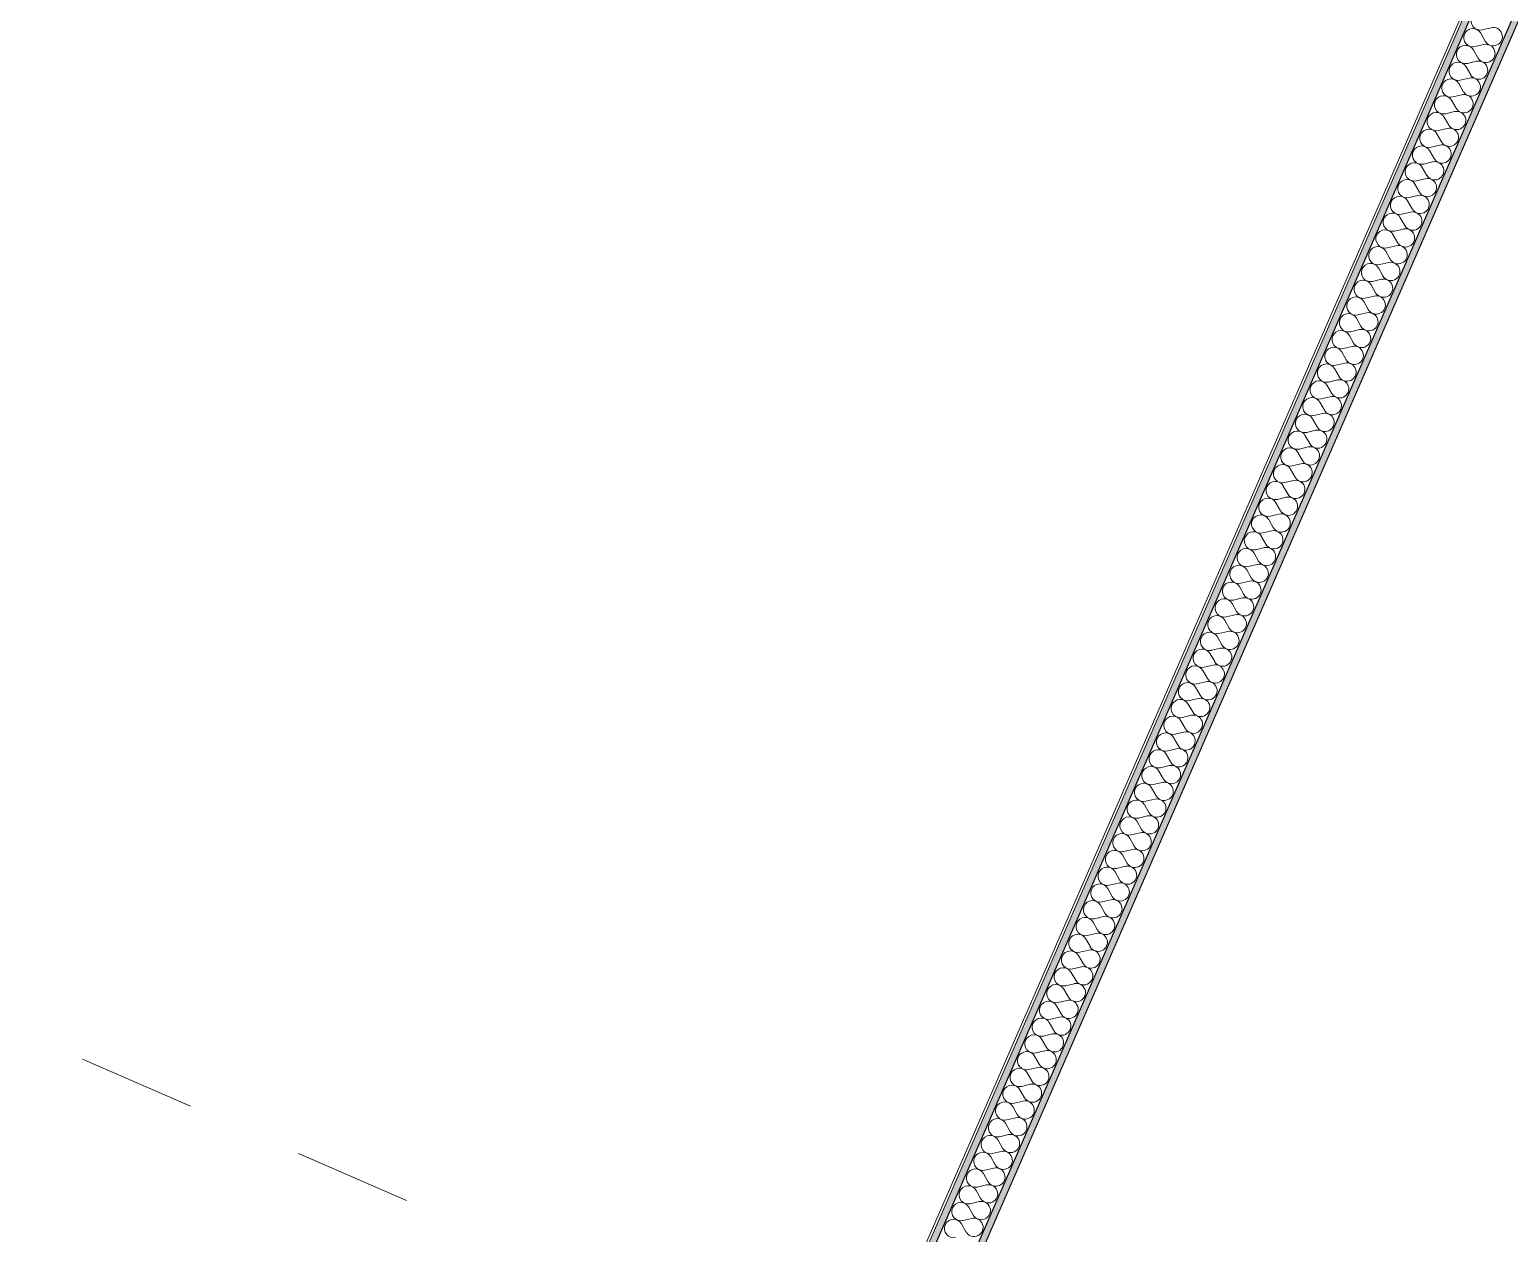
# Model space of a CAD drawing. Header units: millimetres. Extents: x -50172 to 68897, y -80883 to 956680.
# Drawn here: x 8920 to 12463, y -36410 to -33527 of the extents above; entities that cross this region are included whole.
import ezdxf
from ezdxf.enums import TextEntityAlignment as Align

# ---------------------------------------------------------------- set-up
doc = ezdxf.new("R2010")
doc.units = ezdxf.units.MM
doc.header["$MEASUREMENT"] = 0
doc.linetypes.add('Dashed', pattern=[564.444447, 282.222223, -282.222223])
for name, color, linetype in [('A-95-MC_Marker_Section_P2.Marker', 7, 'Continuous'), ('New_A-25-M_Wall_Int', 7, 'Continuous'), ('New_A-35-M_FFE-Zone', 7, 'Continuous')]:
    doc.layers.add(name, color=color, linetype=linetype)
for name, color, linetype, lineweight in [('A-95-MC_Marker_Section_P2.Marker_Pen_No__1', 7, 'Continuous', 13), ('New_A-25-M_Wall_Int_Pen_No__1', 7, 'Continuous', 13), ('New_ArchiCAD Zone Stamps_Pen_No__9', 7, 'Continuous', 13)]:
    doc.layers.add(name, color=color, linetype=linetype, lineweight=lineweight)
doc.layers.add('New_A-25-M_Wall_Int_Pen_No__107', color=7, linetype='Continuous', lineweight=15, true_color=0xa6a6a6)
doc.layers.add('New_A-35-M_FFE-Zone_Pen_No__74', color=7, linetype='Continuous', lineweight=20, true_color=0x606060)
doc.styles.add('GENERATED_STYLE_2', font='')
doc.styles.add('GENERATED_STYLE_3', font='')
doc.styles.get('GENERATED_STYLE_2').set_extended_font_data('Arial', bold=True)
doc.styles.get('GENERATED_STYLE_3').set_extended_font_data('Arial')

# ---------------------------------------------------------------- blocks, each defined once
blk = doc.blocks.new('Research Lab_INB 2308_15_1', base_point=(13904.9, -32607.4))
at = {"layer": 'New_A-35-M_FFE-Zone_Pen_No__74', "linetype": 'Continuous'}
blk.add_line((14685.8, -28459.1), (10406.8, -38272.2), dxfattribs=at)
at = {"layer": 'New_ArchiCAD Zone Stamps_Pen_No__9'}
for tag, height, style, p in [('ROOM_NAME', 250, 'GENERATED_STYLE_2', (14219.2, -32504.4)), ('zoneNameLine2', 250, 'GENERATED_STYLE_2', (14030.8, -32936.5)), ('ROOM_NUMBER', 200, 'GENERATED_STYLE_3', (13842.4, -33357.2)), ('measuredAreaCode', 200, 'GENERATED_STYLE_3', (13685.3, -33717.3)), ('DUMMY_649', 200, 'GENERATED_STYLE_3', (13992.8, -33851.4)), ('DUMMY_650', 200, 'GENERATED_STYLE_3', (14482.1, -34064.8)), ('DUMMY_651', 133.3, 'GENERATED_STYLE_3', (14761.4, -34171.3))]:
    blk.add_attdef(tag, text='', height=height, rotation=336.4404, dxfattribs=dict(at, style=style)).set_placement(p, align=Align.TOP_LEFT)
blk = doc.blocks.new('LiSC Research_INB 2307_16_1', base_point=(11980.1, -31648))
at = {"layer": 'New_A-35-M_FFE-Zone_Pen_No__74', "linetype": 'Continuous'}
blk.add_line((10290.6, -38213.6), (14566.6, -28407.2), dxfattribs=at)
at = {"layer": 'New_ArchiCAD Zone Stamps_Pen_No__9'}
for tag, height, style, p in [('ROOM_NAME', 250, 'GENERATED_STYLE_2', (9818.8, -30761.7)), ('zoneNameLine2', 250, 'GENERATED_STYLE_2', (9630.4, -31193.8)), ('ROOM_NUMBER', 200, 'GENERATED_STYLE_3', (9441.9, -31614.5)), ('measuredAreaCode', 200, 'GENERATED_STYLE_3', (9284.9, -31974.6)), ('DUMMY_649', 200, 'GENERATED_STYLE_3', (9592.3, -32108.7)), ('DUMMY_650', 200, 'GENERATED_STYLE_3', (10081.6, -32322.1)), ('DUMMY_651', 133.3, 'GENERATED_STYLE_3', (10360.9, -32428.6))]:
    blk.add_attdef(tag, text='', height=height, rotation=336.4404, dxfattribs=dict(at, style=style)).set_placement(p, align=Align.TOP_LEFT)
blk = doc.blocks.new('*X288')
at = {"layer": 'New_A-25-M_Wall_Int_Pen_No__107', "linetype": 'Continuous'}
for p, q in [((12405.7, -33555), (12394.9, -33535.9)), ((12419.7, -33522.9), (12398.4, -33527.9)), ((12388.2, -33595.1), (12377.4, -33576.1)), ((12402.2, -33563), (12380.9, -33568.1)), ((12370.7, -33635.3), (12359.8, -33616.3)), ((12384.7, -33603.2), (12363.3, -33608.2)), ((12353.1, -33675.5), (12342.3, -33656.4)), ((12367.2, -33643.3), (12345.8, -33648.4)), ((12349.6, -33683.5), (12328.3, -33688.5)), ((12332.1, -33723.7), (12310.8, -33728.7)), ((12335.6, -33715.6), (12324.8, -33696.6)), ((12314.6, -33763.8), (12293.3, -33768.9)), ((12318.1, -33755.8), (12307.3, -33736.7)), ((12300.6, -33795.9), (12289.8, -33776.9)), ((12283.1, -33836.1), (12272.3, -33817)), ((12297.1, -33804), (12275.8, -33809)), ((12265.6, -33876.3), (12254.8, -33857.2)), ((12279.6, -33844.1), (12258.3, -33849.2)), ((12248.1, -33916.4), (12237.3, -33897.4)), ((12262.1, -33884.3), (12240.8, -33889.3)), ((12230.6, -33956.6), (12219.8, -33937.5)), ((12244.6, -33924.4), (12223.3, -33929.5)), ((12227.1, -33964.6), (12205.8, -33969.6)), ((12209.6, -34004.8), (12188.2, -34009.8)), ((12213.1, -33996.7), (12202.2, -33977.7)), ((12192, -34044.9), (12170.7, -34050)), ((12195.5, -34036.9), (12184.7, -34017.8)), ((12178, -34077), (12167.2, -34058)), ((12160.5, -34117.2), (12149.7, -34098.1)), ((12174.5, -34085.1), (12153.2, -34090.1)), ((12143, -34157.4), (12132.2, -34138.3)), ((12157, -34125.2), (12135.7, -34130.3)), ((12125.5, -34197.5), (12114.7, -34178.5)), ((12139.5, -34165.4), (12118.2, -34170.4)), ((12108, -34237.7), (12097.2, -34218.6)), ((12122, -34205.5), (12100.7, -34210.6)), ((12090.5, -34277.8), (12079.7, -34258.8)), ((12104.5, -34245.7), (12083.2, -34250.7)), ((12087, -34285.9), (12065.7, -34290.9)), ((12069.5, -34326), (12048.2, -34331.1)), ((12073, -34318), (12062.2, -34298.9)), ((12052, -34366.2), (12030.6, -34371.2)), ((12055.5, -34358.1), (12044.7, -34339.1)), ((12038, -34398.3), (12027.1, -34379.3)), ((12020.4, -34438.5), (12009.6, -34419.4)), ((12034.4, -34406.3), (12013.1, -34411.4)), ((12002.9, -34478.6), (11992.1, -34459.6)), ((12016.9, -34446.5), (11995.6, -34451.5)), ((11985.4, -34518.8), (11974.6, -34499.7)), ((11999.4, -34486.7), (11978.1, -34491.7)), ((11967.9, -34558.9), (11957.1, -34539.9)), ((11981.9, -34526.8), (11960.6, -34531.9)), ((11964.4, -34567), (11943.1, -34572)), ((11946.9, -34607.1), (11925.6, -34612.2)), ((11950.4, -34599.1), (11939.6, -34580)), ((11929.4, -34647.3), (11908.1, -34652.3)), ((11932.9, -34639.3), (11922.1, -34620.2)), ((11915.4, -34679.4), (11904.6, -34660.4)), ((11897.9, -34719.6), (11887.1, -34700.5)), ((11911.9, -34687.4), (11890.6, -34692.5)), ((11880.4, -34759.7), (11869.5, -34740.7)), ((11894.4, -34727.6), (11873, -34732.6)), ((11862.8, -34799.9), (11852, -34780.8)), ((11876.9, -34767.8), (11855.5, -34772.8)), ((11845.3, -34840), (11834.5, -34821)), ((11859.3, -34807.9), (11838, -34813)), ((11827.8, -34880.2), (11817, -34861.1)), ((11841.8, -34848.1), (11820.5, -34853.1)), ((11824.3, -34888.2), (11803, -34893.3)), ((11806.8, -34928.4), (11785.5, -34933.4)), ((11810.3, -34920.4), (11799.5, -34901.3)), ((11789.3, -34968.5), (11768, -34973.6)), ((11792.8, -34960.5), (11782, -34941.5)), ((11775.3, -35000.7), (11764.5, -34981.6)), ((11757.8, -35040.8), (11747, -35021.8)), ((11771.8, -35008.7), (11750.5, -35013.7)), ((11740.3, -35081), (11729.5, -35061.9)), ((11754.3, -35048.9), (11733, -35053.9)), ((11722.8, -35121.1), (11711.9, -35102.1)), ((11736.8, -35089), (11715.4, -35094.1)), ((11705.2, -35161.3), (11694.4, -35142.3)), ((11719.3, -35129.2), (11697.9, -35134.2)), ((11701.7, -35169.3), (11680.4, -35174.4)), ((11684.2, -35209.5), (11662.9, -35214.5)), ((11687.7, -35201.5), (11676.9, -35182.4)), ((11666.7, -35249.6), (11645.4, -35254.7)), ((11670.2, -35241.6), (11659.4, -35222.6)), ((11652.7, -35281.8), (11641.9, -35262.7)), ((11635.2, -35321.9), (11624.4, -35302.9)), ((11649.2, -35289.8), (11627.9, -35294.8)), ((11617.7, -35362.1), (11606.9, -35343)), ((11631.7, -35330), (11610.4, -35335)), ((11600.2, -35402.2), (11589.4, -35383.2)), ((11614.2, -35370.1), (11592.9, -35375.2)), ((11582.7, -35442.4), (11571.9, -35423.4)), ((11596.7, -35410.3), (11575.4, -35415.3)), ((11565.2, -35482.6), (11554.4, -35463.5)), ((11579.2, -35450.4), (11557.9, -35455.5)), ((11561.7, -35490.6), (11540.3, -35495.6)), ((11544.1, -35530.8), (11522.8, -35535.8)), ((11547.6, -35522.7), (11536.8, -35503.7)), ((11526.6, -35570.9), (11505.3, -35576)), ((11530.1, -35562.9), (11519.3, -35543.8)), ((11512.6, -35603), (11501.8, -35584)), ((11495.1, -35643.2), (11484.3, -35624.1)), ((11509.1, -35611.1), (11487.8, -35616.1)), ((11477.6, -35683.4), (11466.8, -35664.3)), ((11491.6, -35651.2), (11470.3, -35656.3)), ((11460.1, -35723.5), (11449.3, -35704.5)), ((11474.1, -35691.4), (11452.8, -35696.4)), ((11442.6, -35763.7), (11431.8, -35744.6)), ((11456.6, -35731.5), (11435.3, -35736.6)), ((11439.1, -35771.7), (11417.8, -35776.7)), ((11421.6, -35811.9), (11400.3, -35816.9)), ((11425.1, -35803.8), (11414.3, -35784.8)), ((11404.1, -35852), (11382.7, -35857.1)), ((11407.6, -35844), (11396.8, -35824.9)), ((11390.1, -35884.1), (11379.2, -35865.1)), ((11372.5, -35924.3), (11361.7, -35905.2)), ((11386.6, -35892.2), (11365.2, -35897.2)), ((11355, -35964.5), (11344.2, -35945.4)), ((11369, -35932.3), (11347.7, -35937.4)), ((11337.5, -36004.6), (11326.7, -35985.6)), ((11351.5, -35972.5), (11330.2, -35977.5)), ((11320, -36044.8), (11309.2, -36025.7)), ((11334, -36012.6), (11312.7, -36017.7)), ((11302.5, -36084.9), (11291.7, -36065.9)), ((11316.5, -36052.8), (11295.2, -36057.8)), ((11299, -36093), (11277.7, -36098)), ((11281.5, -36133.1), (11260.2, -36138.2)), ((11285, -36125.1), (11274.2, -36106)), ((11264, -36173.3), (11242.7, -36178.3)), ((11267.5, -36165.2), (11256.7, -36146.2)), ((11250, -36205.4), (11239.2, -36186.4)), ((11232.5, -36245.6), (11221.6, -36226.5)), ((11246.5, -36213.4), (11225.1, -36218.5)), ((11214.9, -36285.7), (11204.1, -36266.7)), ((11229, -36253.6), (11207.6, -36258.6)), ((11197.4, -36325.9), (11186.6, -36306.8)), ((11211.4, -36293.8), (11190.1, -36298.8)), ((11179.9, -36366), (11169.1, -36347)), ((11193.9, -36333.9), (11172.6, -36339)), ((11176.4, -36374.1), (11155.1, -36379.1)), ((11162.4, -36406.2), (11151.6, -36387.1))]:
    blk.add_line(p, q, dxfattribs=at)
for centre, start, end in [((12393.3, -33506.6), 156.4404, 283.3103), ((12375.8, -33546.7), 156.4404, 283.3103), ((12375.8, -33546.7), 29.5705, 156.4404), ((12424.7, -33544.2), 209.5705, 103.3103), ((12358.3, -33586.9), 156.4404, 283.3103), ((12358.3, -33586.9), 29.5705, 156.4404), ((12407.2, -33584.3), 209.5705, 103.3103), ((12340.8, -33627.1), 156.4404, 283.3103), ((12340.8, -33627.1), 29.5705, 156.4404), ((12389.7, -33624.5), 209.5705, 103.3103), ((12323.3, -33667.2), 29.5705, 156.4404), ((12372.2, -33664.7), 209.5705, 103.3103), ((12305.8, -33707.4), 29.5705, 156.4404), ((12323.3, -33667.2), 156.4404, 283.3103), ((12354.7, -33704.8), 209.5705, 103.3103), ((12288.3, -33747.5), 29.5705, 156.4404), ((12305.8, -33707.4), 156.4404, 283.3103), ((12337.2, -33745), 209.5705, 103.3103), ((12288.3, -33747.5), 156.4404, 283.3103), ((12319.7, -33785.1), 209.5705, 103.3103), ((12270.8, -33787.7), 156.4404, 283.3103), ((12270.8, -33787.7), 29.5705, 156.4404), ((12253.2, -33827.9), 156.4404, 283.3103), ((12253.2, -33827.9), 29.5705, 156.4404), ((12302.2, -33825.3), 209.5705, 103.3103), ((12235.7, -33868), 156.4404, 283.3103), ((12235.7, -33868), 29.5705, 156.4404), ((12284.6, -33865.4), 209.5705, 103.3103), ((12218.2, -33908.2), 156.4404, 283.3103), ((12218.2, -33908.2), 29.5705, 156.4404), ((12267.1, -33905.6), 209.5705, 103.3103), ((12200.7, -33948.3), 156.4404, 283.3103), ((12200.7, -33948.3), 29.5705, 156.4404), ((12249.6, -33945.8), 209.5705, 103.3103), ((12183.2, -33988.5), 29.5705, 156.4404), ((12232.1, -33985.9), 209.5705, 103.3103), ((12165.7, -34028.6), 29.5705, 156.4404), ((12183.2, -33988.5), 156.4404, 283.3103), ((12214.6, -34026.1), 209.5705, 103.3103), ((12148.2, -34068.8), 29.5705, 156.4404), ((12165.7, -34028.6), 156.4404, 283.3103), ((12197.1, -34066.2), 209.5705, 103.3103), ((12148.2, -34068.8), 156.4404, 283.3103), ((12130.7, -34109), 156.4404, 283.3103), ((12130.7, -34109), 29.5705, 156.4404), ((12179.6, -34106.4), 209.5705, 103.3103), ((12113.2, -34149.1), 156.4404, 283.3103), ((12113.2, -34149.1), 29.5705, 156.4404), ((12162.1, -34146.5), 209.5705, 103.3103), ((12095.6, -34189.3), 156.4404, 283.3103), ((12095.6, -34189.3), 29.5705, 156.4404), ((12144.6, -34186.7), 209.5705, 103.3103), ((12078.1, -34229.4), 156.4404, 283.3103), ((12078.1, -34229.4), 29.5705, 156.4404), ((12127, -34226.9), 209.5705, 103.3103), ((12060.6, -34269.6), 29.5705, 156.4404), ((12109.5, -34267), 209.5705, 103.3103), ((12043.1, -34309.7), 29.5705, 156.4404), ((12060.6, -34269.6), 156.4404, 283.3103), ((12092, -34307.2), 209.5705, 103.3103), ((12025.6, -34349.9), 29.5705, 156.4404), ((12043.1, -34309.7), 156.4404, 283.3103), ((12074.5, -34347.3), 209.5705, 103.3103), ((12025.6, -34349.9), 156.4404, 283.3103), ((12057, -34387.5), 209.5705, 103.3103), ((12008.1, -34390.1), 156.4404, 283.3103), ((12008.1, -34390.1), 29.5705, 156.4404), ((11990.6, -34430.2), 156.4404, 283.3103), ((11990.6, -34430.2), 29.5705, 156.4404), ((12039.5, -34427.7), 209.5705, 103.3103), ((11973.1, -34470.4), 156.4404, 283.3103), ((11973.1, -34470.4), 29.5705, 156.4404), ((12022, -34467.8), 209.5705, 103.3103), ((11955.6, -34510.5), 156.4404, 283.3103), ((11955.6, -34510.5), 29.5705, 156.4404), ((12004.5, -34508), 209.5705, 103.3103), ((11938, -34550.7), 156.4404, 283.3103), ((11938, -34550.7), 29.5705, 156.4404), ((11987, -34548.1), 209.5705, 103.3103), ((11920.5, -34590.9), 29.5705, 156.4404), ((11969.4, -34588.3), 209.5705, 103.3103), ((11903, -34631), 29.5705, 156.4404), ((11920.5, -34590.9), 156.4404, 283.3103), ((11951.9, -34628.4), 209.5705, 103.3103), ((11885.5, -34671.2), 29.5705, 156.4404), ((11903, -34631), 156.4404, 283.3103), ((11934.4, -34668.6), 209.5705, 103.3103), ((11885.5, -34671.2), 156.4404, 283.3103), ((11868, -34711.3), 156.4404, 283.3103), ((11868, -34711.3), 29.5705, 156.4404), ((11916.9, -34708.8), 209.5705, 103.3103), ((11850.5, -34751.5), 156.4404, 283.3103), ((11850.5, -34751.5), 29.5705, 156.4404), ((11899.4, -34748.9), 209.5705, 103.3103), ((11833, -34791.6), 156.4404, 283.3103), ((11833, -34791.6), 29.5705, 156.4404), ((11881.9, -34789.1), 209.5705, 103.3103), ((11815.5, -34831.8), 156.4404, 283.3103), ((11815.5, -34831.8), 29.5705, 156.4404), ((11864.4, -34829.2), 209.5705, 103.3103), ((11798, -34872), 29.5705, 156.4404), ((11846.9, -34869.4), 209.5705, 103.3103), ((11780.4, -34912.1), 29.5705, 156.4404), ((11798, -34872), 156.4404, 283.3103), ((11829.4, -34909.5), 209.5705, 103.3103), ((11762.9, -34952.3), 29.5705, 156.4404), ((11780.4, -34912.1), 156.4404, 283.3103), ((11811.9, -34949.7), 209.5705, 103.3103), ((11762.9, -34952.3), 156.4404, 283.3103), ((11794.3, -34989.9), 209.5705, 103.3103), ((11745.4, -34992.4), 156.4404, 283.3103), ((11745.4, -34992.4), 29.5705, 156.4404), ((11727.9, -35032.6), 156.4404, 283.3103), ((11727.9, -35032.6), 29.5705, 156.4404), ((11776.8, -35030), 209.5705, 103.3103), ((11710.4, -35072.7), 156.4404, 283.3103), ((11710.4, -35072.7), 29.5705, 156.4404), ((11759.3, -35070.2), 209.5705, 103.3103), ((11692.9, -35112.9), 156.4404, 283.3103), ((11692.9, -35112.9), 29.5705, 156.4404), ((11741.8, -35110.3), 209.5705, 103.3103), ((11675.4, -35153.1), 156.4404, 283.3103), ((11675.4, -35153.1), 29.5705, 156.4404), ((11724.3, -35150.5), 209.5705, 103.3103), ((11657.9, -35193.2), 29.5705, 156.4404), ((11706.8, -35190.6), 209.5705, 103.3103), ((11640.4, -35233.4), 29.5705, 156.4404), ((11657.9, -35193.2), 156.4404, 283.3103), ((11689.3, -35230.8), 209.5705, 103.3103), ((11622.9, -35273.5), 29.5705, 156.4404), ((11640.4, -35233.4), 156.4404, 283.3103), ((11671.8, -35271), 209.5705, 103.3103), ((11622.9, -35273.5), 156.4404, 283.3103), ((11605.3, -35313.7), 156.4404, 283.3103), ((11605.3, -35313.7), 29.5705, 156.4404), ((11654.3, -35311.1), 209.5705, 103.3103), ((11587.8, -35353.8), 156.4404, 283.3103), ((11587.8, -35353.8), 29.5705, 156.4404), ((11636.7, -35351.3), 209.5705, 103.3103), ((11570.3, -35394), 156.4404, 283.3103), ((11570.3, -35394), 29.5705, 156.4404), ((11619.2, -35391.4), 209.5705, 103.3103), ((11552.8, -35434.2), 156.4404, 283.3103), ((11552.8, -35434.2), 29.5705, 156.4404), ((11601.7, -35431.6), 209.5705, 103.3103), ((11535.3, -35474.3), 29.5705, 156.4404), ((11584.2, -35471.8), 209.5705, 103.3103), ((11517.8, -35514.5), 29.5705, 156.4404), ((11535.3, -35474.3), 156.4404, 283.3103), ((11566.7, -35511.9), 209.5705, 103.3103), ((11500.3, -35554.6), 29.5705, 156.4404), ((11517.8, -35514.5), 156.4404, 283.3103), ((11549.2, -35552.1), 209.5705, 103.3103), ((11500.3, -35554.6), 156.4404, 283.3103), ((11531.7, -35592.2), 209.5705, 103.3103), ((11482.8, -35594.8), 156.4404, 283.3103), ((11482.8, -35594.8), 29.5705, 156.4404), ((11465.3, -35635), 156.4404, 283.3103), ((11465.3, -35635), 29.5705, 156.4404), ((11514.2, -35632.4), 209.5705, 103.3103), ((11447.7, -35675.1), 156.4404, 283.3103), ((11447.7, -35675.1), 29.5705, 156.4404), ((11496.7, -35672.5), 209.5705, 103.3103), ((11430.2, -35715.3), 156.4404, 283.3103), ((11430.2, -35715.3), 29.5705, 156.4404), ((11479.1, -35712.7), 209.5705, 103.3103), ((11412.7, -35755.4), 156.4404, 283.3103), ((11412.7, -35755.4), 29.5705, 156.4404), ((11461.6, -35752.9), 209.5705, 103.3103), ((11395.2, -35795.6), 29.5705, 156.4404), ((11444.1, -35793), 209.5705, 103.3103), ((11377.7, -35835.7), 29.5705, 156.4404), ((11395.2, -35795.6), 156.4404, 283.3103), ((11426.6, -35833.2), 209.5705, 103.3103), ((11360.2, -35875.9), 29.5705, 156.4404), ((11377.7, -35835.7), 156.4404, 283.3103), ((11409.1, -35873.3), 209.5705, 103.3103), ((11360.2, -35875.9), 156.4404, 283.3103), ((11342.7, -35916.1), 156.4404, 283.3103), ((11342.7, -35916.1), 29.5705, 156.4404), ((11391.6, -35913.5), 209.5705, 103.3103), ((11325.2, -35956.2), 156.4404, 283.3103), ((11325.2, -35956.2), 29.5705, 156.4404), ((11374.1, -35953.6), 209.5705, 103.3103), ((11307.7, -35996.4), 156.4404, 283.3103), ((11307.7, -35996.4), 29.5705, 156.4404), ((11356.6, -35993.8), 209.5705, 103.3103), ((11290.1, -36036.5), 156.4404, 283.3103), ((11290.1, -36036.5), 29.5705, 156.4404), ((11339.1, -36034), 209.5705, 103.3103), ((11272.6, -36076.7), 29.5705, 156.4404), ((11321.6, -36074.1), 209.5705, 103.3103), ((11255.1, -36116.8), 29.5705, 156.4404), ((11272.6, -36076.7), 156.4404, 283.3103), ((11304, -36114.3), 209.5705, 103.3103), ((11237.6, -36157), 29.5705, 156.4404), ((11255.1, -36116.8), 156.4404, 283.3103), ((11286.5, -36154.4), 209.5705, 103.3103), ((11237.6, -36157), 156.4404, 283.3103), ((11269, -36194.6), 209.5705, 103.3103), ((11220.1, -36197.2), 156.4404, 283.3103), ((11220.1, -36197.2), 29.5705, 156.4404), ((11202.6, -36237.3), 156.4404, 283.3103), ((11202.6, -36237.3), 29.5705, 156.4404), ((11251.5, -36234.8), 209.5705, 103.3103), ((11185.1, -36277.5), 156.4404, 283.3103), ((11185.1, -36277.5), 29.5705, 156.4404), ((11234, -36274.9), 209.5705, 103.3103), ((11167.6, -36317.6), 156.4404, 283.3103), ((11167.6, -36317.6), 29.5705, 156.4404), ((11216.5, -36315.1), 209.5705, 103.3103), ((11150.1, -36357.8), 156.4404, 283.3103), ((11150.1, -36357.8), 29.5705, 156.4404), ((11199, -36355.2), 209.5705, 103.3103), ((11132.6, -36398), 29.5705, 156.4404), ((11181.5, -36395.4), 209.5705, 103.3103), ((11132.6, -36398), 156.4404, 283.3103)]:
    blk.add_arc(centre, 21.9, start, end, dxfattribs=at)
blk = doc.blocks.new('Wall_37_1', base_point=(10409.8, -38265.4))
at = {"layer": 'New_A-25-M_Wall_Int_Pen_No__107', "linetype": 'Continuous'}
for points in [[(14572.1, -28409.6), (10296.1, -38215.8), (10309.9, -38221.8), (14585.9, -28415.6)], [(10409.8, -38265.4), (14694.5, -28439.2), (14680.7, -28433.2), (10396, -38259.4)]]:
    blk.add_hatch(color=256, dxfattribs=at).paths.add_polyline_path(points)
at = {"layer": 'New_A-25-M_Wall_Int_Pen_No__107', "linetype": 'Continuous', "lineweight": 0, "true_color": 0x535353}
for points in [[(10310.8, -38222.2), (14595.5, -28396), (14594.6, -28395.6), (10309.9, -38221.8)], [(10396, -38259.4), (14680.7, -28433.2), (14679.8, -28432.8), (10395.1, -38259)]]:
    blk.add_hatch(color=251, dxfattribs=at).paths.add_polyline_path(points)
at = {"layer": 'New_A-25-M_Wall_Int_Pen_No__1', "linetype": 'Continuous'}
for p, q in [((10310.8, -38222.2), (14595.5, -28396)), ((10309.9, -38221.8), (14585.9, -28415.6)), ((10395.1, -38259), (14679.8, -28432.8)), ((10396, -38259.4), (14680.7, -28433.2))]:
    blk.add_line(p, q, dxfattribs=at)
at = {"layer": 'New_A-25-M_Wall_Int_Pen_No__1', "linetype": 'Continuous', "flags": 128}
for points in [[(14572.1, -28409.6), (10296.1, -38215.8)], [(10409.8, -38265.4), (14694.5, -28439.2)]]:
    blk.add_lwpolyline(points, dxfattribs=at)
at = {"layer": 'New_A-25-M_Wall_Int', "color": 250, "lineweight": 50, "true_color": 0x2a2a2a}
blk.add_blockref('*X288', (0, 0), dxfattribs=at)
blk = doc.blocks.new('Cutting Plane_3_1', base_point=(-25330.5, -21002.6))
at = {"layer": 'A-95-MC_Marker_Section_P2.Marker_Pen_No__1', "linetype": 'Dashed'}
blk.add_line((-25101.3, -21102.5), (22391.9, -41811.9), dxfattribs=at)

msp = doc.modelspace()

# ---------------------------------------------------------------- block references
at = {"layer": 'A-95-MC_Marker_Section_P2.Marker'}
msp.add_blockref('Cutting Plane_3_1', (-25330.5, -21002.6), dxfattribs=at)
at = {"layer": 'New_A-25-M_Wall_Int', "color": 250, "lineweight": 50, "true_color": 0x2a2a2a}
msp.add_blockref('Wall_37_1', (10409.8, -38265.4), dxfattribs=at)
at = {"layer": 'New_A-35-M_FFE-Zone', "linetype": 'Continuous'}
for name, p in [('LiSC Research_INB 2307_16_1', (11980.1, -31648)), ('Research Lab_INB 2308_15_1', (13904.9, -32607.4))]:
    msp.add_blockref(name, p, dxfattribs=at)

doc.saveas('drawing.dxf')
